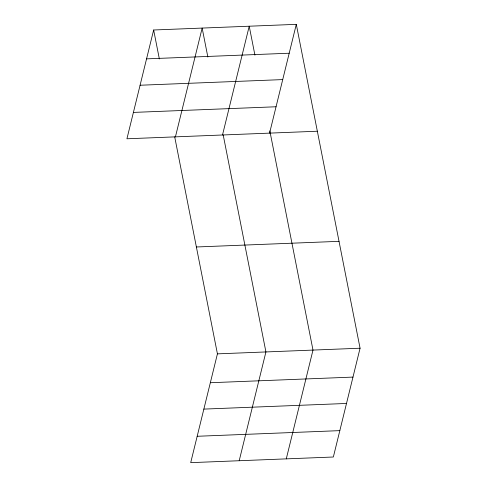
<?xml version="1.0" encoding="UTF-8"?>
<svg xmlns="http://www.w3.org/2000/svg" width="487" height="487" viewBox="0 0 487 487"><rect width="100%" height="100%" fill="white"/><g stroke="black" fill="none" stroke-linecap="round" stroke-linejoin="round"><path stroke-width="0.73" d="M174.699 136.865L217.427 353.86L190.703 462.65L333.352 457.007L360.07 348.217L296.297 24.35L153.649 29.993L126.93 138.783L317.341 131.228M175.43 136.865L202.154 28.076L207.852 57.022M222.504 135.002L249.222 26.213L254.926 55.159M269.573 133.14L296.297 24.35M239.202 460.732L265.926 351.937L223.198 134.948M286.277 458.87L312.995 350.08L269.828 130.863M146.557 58.866L289.205 53.223M140.079 85.237L282.728 79.594M133.408 112.412L276.056 106.769M196.377 246.982L339.025 241.339M217.427 353.86L360.07 348.217M210.335 382.727L352.978 377.09M203.852 409.104L346.501 403.461M197.18 436.279L339.829 430.636M153.649 29.993L159.352 58.939"/></g></svg>
